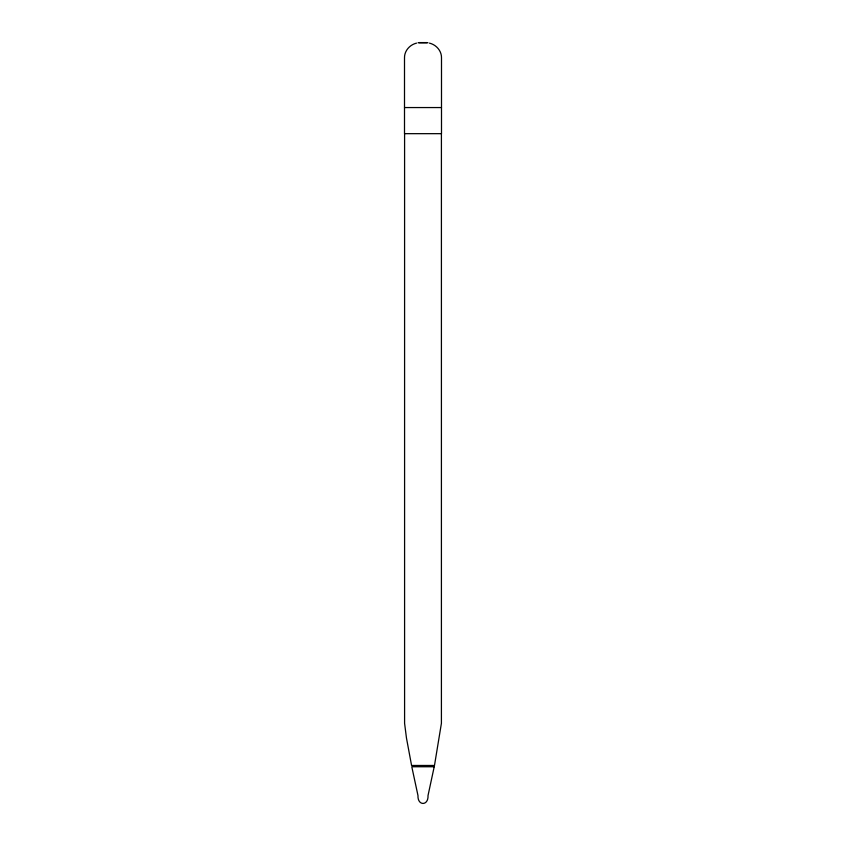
<?xml version="1.0" encoding="UTF-8"?>
<svg xmlns="http://www.w3.org/2000/svg" width="846" height="846" viewBox="0 0 846 846"><rect width="100%" height="100%" fill="white"/><g stroke="black" fill="none" stroke-linecap="round" stroke-linejoin="round"><path stroke-width="1.27" d="M404.589 133.668L404.589 723.319L406.471 738.061L411.568 765.471L434.484 765.471L441.411 723.319L441.411 133.668M429.472 43.135C436.198 44.711 441.728 50.908 441.496 57.983L441.496 133.668L404.504 133.668L404.504 57.983C404.272 50.908 409.802 44.711 416.528 43.135M419.098 42.596L426.902 42.596M418.019 42.786L427.981 42.786M404.504 107.558L441.496 107.558M434.21 766.751L428.023 795.557C428.531 806.048 417.469 806.048 417.977 795.557L411.791 766.751L434.21 766.751"/></g></svg>
